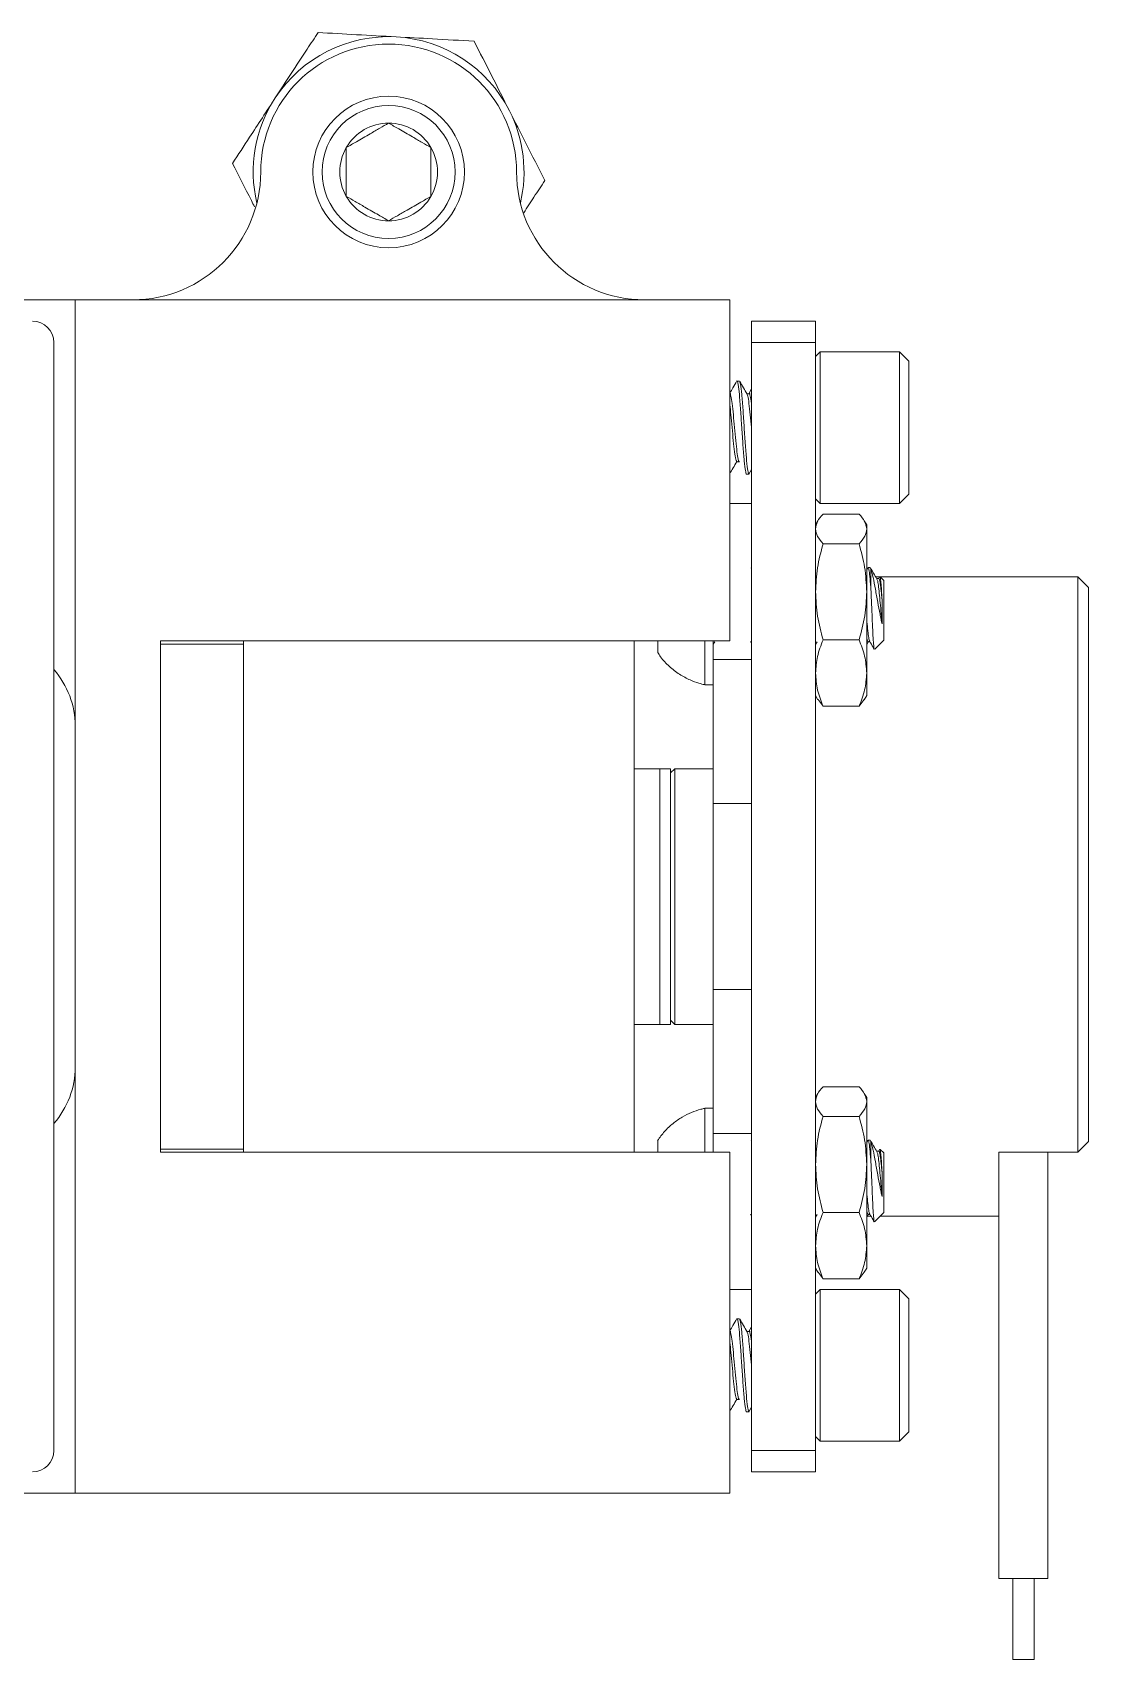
# Model space of a CAD drawing. Header units: millimetres. Extents: x 0.2 to 92.4, y -0.1 to 59.3.
# Drawn here: x 67.67 to 92.43, y 20.8 to 58.97 of the extents above; entities that cross this region are included whole.
import ezdxf

# ---------------------------------------------------------------- set-up
doc = ezdxf.new("R2010")
doc.units = ezdxf.units.MM

msp = doc.modelspace()

# ---------------------------------------------------------------- linework, layer by layer
at = {"color": 7, "linetype": 'Continuous', "lineweight": 15}
for p, q in [((68.665, 52.699), (60.665, 52.699)), ((84.015, 52.699), (68.665, 52.699)), ((68.665, 52.699), (68.665, 24.699)), ((84.015, 44.699), (84.015, 52.699)), ((84.526, 52.199), (86.026, 52.199)), ((84.526, 51.699), (84.526, 52.199)), ((86.026, 52.199), (86.026, 51.699)), ((68.165, 51.699), (68.165, 25.699)), ((84.526, 25.699), (84.526, 51.699)), ((86.026, 51.699), (84.526, 51.699)), ((86.026, 25.699), (86.026, 51.699)), ((86.135, 51.477), (86.026, 51.368)), ((87.992, 51.477), (86.135, 51.477)), ((86.135, 51.477), (86.135, 47.921)), ((88.21, 51.259), (87.992, 51.477)), ((87.992, 47.921), (87.992, 51.477)), ((88.21, 51.259), (88.21, 48.14)), ((84.24, 50.791), (84.184, 50.791)), ((84.467, 50.497), (84.416, 50.497)), ((84.526, 50.607), (84.461, 50.497)), ((84.184, 48.902), (84.24, 48.902)), ((84.41, 48.607), (84.467, 48.607)), ((84.462, 48.609), (84.526, 48.718)), ((87.992, 47.921), (88.21, 48.14)), ((84.526, 47.917), (84.015, 47.917)), ((86.026, 48.03), (86.135, 47.921)), ((86.135, 47.921), (87.992, 47.921)), ((86.082, 47.515), (86.026, 47.417)), ((87.047, 47.671), (86.204, 47.671)), ((87.226, 47.417), (87.169, 47.515)), ((87.226, 47.324), (87.226, 47.417)), ((86.204, 46.977), (87.047, 46.977)), ((87.226, 45.85), (87.226, 47.324)), ((84.526, 46.391), (84.514, 46.411)), ((87.251, 46.413), (87.226, 46.369)), ((87.307, 46.417), (87.257, 46.417)), ((87.326, 46.376), (87.307, 46.409)), ((87.326, 46.376), (87.326, 45.888)), ((87.527, 46.199), (87.437, 46.199)), ((87.53, 46.204), (87.499, 46.151)), ((87.626, 46.117), (87.54, 46.202)), ((92.176, 46.199), (87.549, 46.199)), ((92.426, 45.949), (92.176, 46.199)), ((92.176, 32.699), (92.176, 46.199)), ((87.226, 43.942), (87.226, 45.85)), ((87.507, 46.157), (87.461, 46.157)), ((87.626, 46.088), (87.626, 46.117)), ((87.626, 44.717), (87.626, 46.088)), ((92.426, 32.949), (92.426, 45.949)), ((87.585, 45.664), (87.585, 45.095)), ((84.015, 44.699), (70.665, 44.699)), ((70.665, 44.699), (70.665, 32.699)), ((72.609, 44.699), (72.609, 32.699)), ((81.772, 44.699), (81.772, 32.699)), ((83.431, 44.699), (83.431, 43.667)), ((83.626, 44.262), (83.626, 44.699)), ((83.627, 44.617), (83.662, 44.676)), ((84.499, 44.682), (84.526, 44.637)), ((86.026, 44.615), (86.062, 44.676)), ((87.047, 44.722), (86.204, 44.722)), ((87.226, 44.615), (87.266, 44.683)), ((87.257, 44.676), (87.302, 44.676)), ((87.415, 44.506), (87.626, 44.717)), ((72.609, 44.624), (70.665, 44.624)), ((83.626, 44.262), (84.526, 44.262)), ((83.626, 40.882), (83.626, 44.262)), ((87.226, 43.417), (87.226, 43.942)), ((83.431, 43.667), (83.626, 43.667)), ((86.026, 43.417), (86.082, 43.318)), ((86.085, 43.32), (86.204, 43.162)), ((87.047, 43.162), (86.204, 43.162)), ((87.047, 43.162), (87.167, 43.32)), ((87.169, 43.318), (87.226, 43.417)), ((82.372, 41.699), (81.772, 41.699)), ((82.626, 41.699), (82.372, 41.699)), ((82.372, 41.699), (82.372, 35.699)), ((82.726, 41.699), (82.626, 41.599)), ((82.626, 41.699), (82.626, 35.699)), ((83.626, 41.699), (82.726, 41.699)), ((82.726, 41.699), (82.726, 35.699)), ((83.626, 40.882), (84.526, 40.882)), ((83.626, 40.882), (83.626, 36.516)), ((84.526, 36.516), (83.626, 36.516)), ((83.626, 33.136), (83.626, 36.516)), ((81.772, 35.699), (82.372, 35.699)), ((82.372, 35.699), (82.626, 35.699)), ((82.626, 35.799), (82.726, 35.699)), ((82.726, 35.699), (83.626, 35.699)), ((86.082, 34.08), (86.026, 33.982)), ((87.047, 34.236), (86.204, 34.236)), ((87.226, 33.982), (87.169, 34.08)), ((87.226, 33.889), (87.226, 33.982)), ((83.626, 33.732), (83.431, 33.732)), ((83.431, 33.732), (83.431, 33.661)), ((83.431, 33.661), (83.431, 32.699)), ((87.226, 32.415), (87.226, 33.889)), ((86.204, 33.542), (87.047, 33.542)), ((83.626, 32.699), (83.626, 33.136)), ((83.626, 33.136), (84.526, 33.136)), ((84.526, 32.956), (84.514, 32.975)), ((87.251, 32.978), (87.226, 32.934)), ((87.307, 32.982), (87.257, 32.982)), ((87.326, 32.941), (87.307, 32.974)), ((87.326, 32.941), (87.326, 32.453)), ((92.176, 32.699), (92.426, 32.949)), ((70.665, 32.774), (72.609, 32.774)), ((84.015, 32.699), (70.665, 32.699)), ((84.015, 32.699), (84.015, 24.699)), ((87.507, 32.722), (87.461, 32.722)), ((87.53, 32.769), (87.499, 32.716)), ((87.626, 32.682), (87.54, 32.767)), ((87.626, 32.653), (87.626, 32.682)), ((87.626, 31.282), (87.626, 32.653)), ((90.326, 32.699), (92.176, 32.699)), ((90.326, 32.263), (90.326, 32.699)), ((91.476, 22.699), (91.476, 32.699)), ((87.226, 30.507), (87.226, 32.415)), ((87.585, 32.229), (87.585, 31.66)), ((90.326, 32.263), (90.326, 22.699)), ((84.499, 31.247), (84.526, 31.202)), ((86.026, 31.179), (86.062, 31.241)), ((87.047, 31.287), (86.204, 31.287)), ((87.226, 31.18), (87.266, 31.248)), ((87.237, 31.199), (87.327, 31.199)), ((87.257, 31.241), (87.302, 31.241)), ((87.415, 31.071), (87.626, 31.282)), ((87.543, 31.199), (90.326, 31.199)), ((87.226, 29.982), (87.226, 30.507)), ((86.026, 29.982), (86.082, 29.883)), ((86.085, 29.885), (86.204, 29.727)), ((87.047, 29.727), (87.167, 29.885)), ((87.169, 29.883), (87.226, 29.982)), ((84.015, 29.482), (84.526, 29.482)), ((86.135, 29.477), (86.026, 29.368)), ((87.992, 29.477), (86.135, 29.477)), ((86.135, 29.477), (86.135, 25.921)), ((87.047, 29.727), (86.204, 29.727)), ((88.21, 29.259), (87.992, 29.477)), ((87.992, 25.921), (87.992, 29.477)), ((88.21, 29.259), (88.21, 26.14)), ((84.24, 28.791), (84.184, 28.791)), ((84.467, 28.497), (84.416, 28.497)), ((84.526, 28.607), (84.461, 28.497)), ((84.184, 26.902), (84.24, 26.902)), ((84.41, 26.607), (84.467, 26.607)), ((84.462, 26.609), (84.526, 26.718)), ((86.026, 26.03), (86.135, 25.921)), ((87.992, 25.921), (88.21, 26.14)), ((84.526, 25.699), (86.026, 25.699)), ((84.526, 25.199), (84.526, 25.699)), ((86.026, 25.699), (86.026, 25.199)), ((86.135, 25.921), (87.992, 25.921)), ((86.026, 25.199), (84.526, 25.199)), ((60.665, 24.699), (68.665, 24.699)), ((84.015, 24.699), (68.665, 24.699)), ((91.476, 22.699), (90.326, 22.699)), ((90.651, 22.699), (90.651, 20.799)), ((91.151, 20.799), (91.151, 22.699)), ((90.651, 20.799), (91.151, 20.799))]:
    msp.add_line(p, q, dxfattribs=at)
for radius in [1.778, 1.56]:
    msp.add_circle((76.015, 55.699), radius, dxfattribs=at)
for centre, radius, start, end in [((76.015, 55.699), 3.175, 86.8424, 146.8424), ((76.015, 55.699), 3.175, 26.8424, 86.8424), ((76.015, 55.699), 3, 0, 180), ((76.015, 55.699), 3.175, 146.8424, 193.2836), ((76.015, 55.699), 3.175, 346.7164, 26.8424), ((76.015, 55.699), 1.146, 90, 150), ((76.015, 55.699), 1.146, 30, 90), ((76.015, 55.699), 1.146, 150, 210), ((76.015, 55.699), 1.146, 330, 30), ((70.015, 55.699), 3, 270, 0), ((82.015, 55.699), 3, 180, 270), ((76.015, 55.699), 1.146, 210, 270), ((76.015, 55.699), 1.146, 270, 330), ((67.665, 51.699), 0.5, 0, 90), ((66.665, 42.699), 2, 0, 41.4096), ((66.665, 34.699), 2, 318.5904, 0), ((67.665, 25.699), 0.5, 270, 0)]:
    msp.add_arc(centre, radius, start, end, dxfattribs=at)
for points, knots in [([(73.357, 57.436), (73.482, 57.627), (73.734, 58.012), (74.068, 58.524), (74.276, 58.842), (74.36, 58.97)], [0, 0, 0, 0, 0.370951, 0.745215, 1, 1, 1, 1]), ([(74.36, 58.97), (74.66, 58.954), (75.263, 58.92), (75.88, 58.886), (76.19, 58.869)], [0, 0, 0, 0, 0.49696, 1, 1, 1, 1]), ([(76.19, 58.869), (76.475, 58.854), (77.092, 58.82), (77.695, 58.786), (78.02, 58.768)], [0, 0, 0, 0, 0.461737, 1, 1, 1, 1]), ([(78.02, 58.768), (78.156, 58.5), (78.429, 57.961), (78.708, 57.41), (78.848, 57.133)], [0, 0, 0, 0, 0.4969598, 1, 1, 1, 1]), ([(72.355, 55.901), (72.487, 56.104), (72.817, 56.609), (73.155, 57.126), (73.357, 57.436)], [0, 0, 0, 0, 0.401672, 1, 1, 1, 1]), ([(78.848, 57.133), (78.977, 56.878), (79.256, 56.327), (79.529, 55.788), (79.676, 55.497)], [0, 0, 0, 0, 0.461737, 1, 1, 1, 1]), ([(76.015, 56.845), (75.947, 56.806), (75.809, 56.726), (75.552, 56.578), (75.277, 56.419), (75.101, 56.317), (75.023, 56.272)], [0, 0, 0, 0, 0.216445, 0.440288, 0.751881, 1, 1, 1, 1]), ([(77.007, 56.272), (76.939, 56.311), (76.801, 56.391), (76.545, 56.539), (76.269, 56.698), (76.093, 56.8), (76.015, 56.845)], [0, 0, 0, 0, 0.216444, 0.440288, 0.751881, 1, 1, 1, 1]), ([(75.023, 56.272), (75.023, 56.22), (75.023, 56.044), (75.023, 55.719), (75.023, 55.377), (75.023, 55.192), (75.023, 55.126)], [0, 0, 0, 0, 0.145529, 0.488329, 0.817256, 1, 1, 1, 1]), ([(77.007, 55.126), (77.007, 55.192), (77.007, 55.377), (77.007, 55.719), (77.007, 56.044), (77.007, 56.22), (77.007, 56.272)], [0, 0, 0, 0, 0.182744, 0.511671, 0.854471, 1, 1, 1, 1]), ([(72.871, 54.88), (72.847, 54.929), (72.672, 55.274), (72.501, 55.611), (72.355, 55.901)], [0, 0, 0, 0, 0.14157, 1, 1, 1, 1]), ([(79.676, 55.497), (79.592, 55.369), (79.429, 55.119), (79.263, 54.866), (79.183, 54.743)], [0, 0, 0, 0, 0.515097, 1, 1, 1, 1]), ([(75.023, 55.126), (75.091, 55.087), (75.229, 55.007), (75.486, 54.859), (75.761, 54.7), (75.937, 54.599), (76.015, 54.553)], [0, 0, 0, 0, 0.216444, 0.440289, 0.751883, 1, 1, 1, 1]), ([(76.015, 54.553), (76.083, 54.593), (76.221, 54.673), (76.478, 54.821), (76.753, 54.98), (76.929, 55.081), (77.007, 55.126)], [0, 0, 0, 0, 0.216445, 0.440288, 0.751882, 1, 1, 1, 1]), ([(84.176, 50.786), (84.147, 50.736), (84.094, 50.644), (84.04, 50.552), (84.015, 50.51)], [0, 0, 0, 0, 0.539882, 1, 1, 1, 1]), ([(84.184, 50.791), (84.184, 50.791), (84.194, 50.819), (84.211, 50.722), (84.239, 50.497), (84.269, 50.13), (84.295, 49.702), (84.325, 49.271), (84.354, 48.911), (84.38, 48.657), (84.4, 48.624), (84.41, 48.607)], [0, 0, 0, 0, 0.000291, 0.12438, 0.248468, 0.375827, 0.498129, 0.624379, 0.750629, 0.872932, 1, 1, 1, 1]), ([(84.422, 50.488), (84.393, 50.537), (84.335, 50.636), (84.278, 50.735), (84.249, 50.784)], [0, 0, 0, 0, 0.499604, 1, 1, 1, 1]), ([(84.013, 50.497), (84.013, 50.497), (84.024, 50.517), (84.041, 50.446), (84.069, 50.281), (84.099, 50.014), (84.125, 49.701), (84.155, 49.388), (84.184, 49.12), (84.208, 48.961), (84.228, 48.896), (84.238, 48.907), (84.24, 48.909)], [0, 0, 0, 0, 0.000291, 0.124342, 0.248394, 0.37574, 0.497993, 0.624222, 0.75045, 0.872703, 0.973107, 1, 1, 1, 1]), ([(84.249, 50.767), (84.255, 50.754), (84.271, 50.723), (84.295, 50.489), (84.326, 50.132), (84.352, 49.701), (84.381, 49.271), (84.411, 48.912), (84.435, 48.668), (84.454, 48.636), (84.462, 48.621)], [0, 0, 0, 0, 0.0921094, 0.2239012, 0.3591671, 0.4890624, 0.62315, 0.757238, 0.8871336, 1, 1, 1, 1]), ([(84.421, 50.474), (84.427, 50.465), (84.442, 50.443), (84.465, 50.275), (84.496, 50.016), (84.514, 49.792), (84.524, 49.68), (84.526, 49.669)], [0, 0, 0, 0, 0.165273, 0.432177, 0.706172, 0.969207, 1, 1, 1, 1]), ([(84.467, 50.497), (84.467, 50.497), (84.477, 50.517), (84.495, 50.44), (84.514, 50.344), (84.525, 50.248), (84.526, 50.239)], [0, 0, 0, 0, 0.001111, 0.475473, 0.949835, 1, 1, 1, 1]), ([(84.015, 50.24), (84.024, 50.164), (84.043, 50.008), (84.068, 49.7), (84.098, 49.387), (84.127, 49.124), (84.152, 48.944), (84.171, 48.92), (84.18, 48.909)], [0, 0, 0, 0, 0.158509, 0.327325, 0.501631, 0.675937, 0.844752, 1, 1, 1, 1]), ([(84.015, 48.621), (84.042, 48.666), (84.096, 48.759), (84.151, 48.853), (84.18, 48.902)], [0, 0, 0, 0, 0.479811, 1, 1, 1, 1]), ([(86.026, 47.324), (86.035, 47.382), (86.053, 47.5), (86.153, 47.614), (86.204, 47.671)], [0, 0, 0, 0, 0.494511, 1, 1, 1, 1]), ([(87.047, 47.671), (87.097, 47.614), (87.198, 47.501), (87.216, 47.383), (87.226, 47.324)], [0, 0, 0, 0, 0.499749, 1, 1, 1, 1]), ([(86.204, 46.977), (86.154, 47.033), (86.054, 47.147), (86.035, 47.265), (86.026, 47.324)], [0, 0, 0, 0, 0.495457, 1, 1, 1, 1]), ([(86.026, 45.85), (86.035, 46.039), (86.053, 46.421), (86.153, 46.79), (86.204, 46.977)], [0, 0, 0, 0, 0.49451, 1, 1, 1, 1]), ([(87.226, 47.324), (87.217, 47.266), (87.198, 47.148), (87.098, 47.035), (87.047, 46.977)], [0, 0, 0, 0, 0.4945116, 1, 1, 1, 1]), ([(87.047, 46.977), (87.097, 46.794), (87.198, 46.424), (87.216, 46.042), (87.226, 45.85)], [0, 0, 0, 0, 0.495458, 1, 1, 1, 1]), ([(87.326, 45.888), (87.319, 45.982), (87.305, 46.172), (87.284, 46.347), (87.267, 46.428), (87.258, 46.41), (87.257, 46.408)], [0, 0, 0, 0, 0.312886, 0.625758, 0.938685, 1, 1, 1, 1]), ([(87.465, 46.151), (87.439, 46.195), (87.388, 46.282), (87.338, 46.37), (87.312, 46.413)], [0, 0, 0, 0, 0.499557, 1, 1, 1, 1]), ([(87.326, 46.376), (87.343, 46.318), (87.379, 46.201), (87.427, 45.923), (87.483, 45.615), (87.529, 45.371), (87.561, 45.202), (87.578, 45.13), (87.585, 45.095)], [0, 0, 0, 0, 0.2200277, 0.4403394, 0.6436544, 0.8299012, 0.9179798, 1, 1, 1, 1]), ([(87.585, 45.664), (87.581, 45.741), (87.572, 45.896), (87.56, 46.072), (87.547, 46.184), (87.539, 46.194), (87.536, 46.198)], [0, 0, 0, 0, 0.263699, 0.52717, 0.801592, 1, 1, 1, 1]), ([(86.204, 44.722), (86.154, 44.906), (86.054, 45.275), (86.035, 45.657), (86.026, 45.85)], [0, 0, 0, 0, 0.495457, 1, 1, 1, 1]), ([(87.226, 45.85), (87.217, 45.661), (87.198, 45.279), (87.098, 44.909), (87.047, 44.722)], [0, 0, 0, 0, 0.494511, 1, 1, 1, 1]), ([(87.405, 44.507), (87.404, 44.506), (87.399, 44.497), (87.39, 44.579), (87.376, 44.751), (87.365, 44.963), (87.355, 45.204), (87.344, 45.472), (87.333, 45.728), (87.327, 45.858), (87.326, 45.888)], [0, 0, 0, 0, 0.026402, 0.187995, 0.355128, 0.524375, 0.59496, 0.771744, 0.948528, 1, 1, 1, 1]), ([(87.464, 46.147), (87.471, 46.135), (87.485, 46.108), (87.505, 45.969), (87.525, 45.77), (87.548, 45.528), (87.565, 45.334), (87.577, 45.191), (87.582, 45.133), (87.585, 45.095)], [0, 0, 0, 0, 0.153047, 0.330905, 0.508596, 0.686217, 0.864065, 0.914183, 1, 1, 1, 1]), ([(87.507, 46.15), (87.508, 46.152), (87.517, 46.165), (87.534, 46.105), (87.555, 45.972), (87.571, 45.808), (87.582, 45.697), (87.585, 45.664)], [0, 0, 0, 0, 0.0557074, 0.3307296, 0.6061292, 0.8812697, 1, 1, 1, 1]), ([(87.226, 45.208), (87.232, 45.13), (87.246, 44.974), (87.269, 44.801), (87.286, 44.701), (87.296, 44.694), (87.3, 44.692)], [0, 0, 0, 0, 0.2906799, 0.5814627, 0.8726837, 1, 1, 1, 1]), ([(82.326, 44.687), (82.326, 44.656), (82.326, 44.543), (82.326, 44.44), (82.326, 44.43), (82.326, 44.425)], [0, 0, 0, 0, 0.174511, 0.63143, 1, 1, 1, 1]), ([(86.026, 43.942), (86.035, 44.073), (86.053, 44.337), (86.153, 44.593), (86.204, 44.722)], [0, 0, 0, 0, 0.49451, 1, 1, 1, 1]), ([(87.047, 44.722), (87.097, 44.596), (87.198, 44.34), (87.216, 44.076), (87.226, 43.942)], [0, 0, 0, 0, 0.495458, 1, 1, 1, 1]), ([(87.226, 44.777), (87.231, 44.748), (87.241, 44.686), (87.251, 44.684), (87.257, 44.683)], [0, 0, 0, 0, 0.465755, 1, 1, 1, 1]), ([(87.299, 44.682), (87.324, 44.639), (87.359, 44.58), (87.393, 44.521), (87.402, 44.505)], [0, 0, 0, 0, 0.7404485, 1, 1, 1, 1]), ([(82.327, 44.426), (82.348, 44.392), (82.422, 44.27), (82.593, 44.095), (82.826, 43.911), (83.064, 43.784), (83.264, 43.706), (83.38, 43.68), (83.425, 43.67)], [0, 0, 0, 0, 0.088224, 0.312156, 0.531403, 0.738069, 0.899989, 1, 1, 1, 1]), ([(86.204, 43.162), (86.154, 43.289), (86.054, 43.544), (86.035, 43.809), (86.026, 43.942)], [0, 0, 0, 0, 0.495458, 1, 1, 1, 1]), ([(87.226, 43.942), (87.216, 43.81), (87.198, 43.546), (87.097, 43.29), (87.047, 43.162)], [0, 0, 0, 0, 0.498365, 1, 1, 1, 1]), ([(86.026, 33.889), (86.035, 33.947), (86.053, 34.065), (86.153, 34.179), (86.204, 34.236)], [0, 0, 0, 0, 0.494511, 1, 1, 1, 1]), ([(87.047, 34.236), (87.097, 34.179), (87.198, 34.066), (87.216, 33.948), (87.226, 33.889)], [0, 0, 0, 0, 0.499749, 1, 1, 1, 1]), ([(83.425, 33.729), (83.395, 33.722), (83.29, 33.699), (83.112, 33.635), (82.892, 33.526), (82.679, 33.377), (82.481, 33.194), (82.375, 33.047), (82.323, 32.975)], [0, 0, 0, 0, 0.067607, 0.236122, 0.412554, 0.603374, 0.804577, 1, 1, 1, 1]), ([(86.204, 33.542), (86.154, 33.598), (86.054, 33.712), (86.035, 33.83), (86.026, 33.889)], [0, 0, 0, 0, 0.495457, 1, 1, 1, 1]), ([(87.226, 33.889), (87.217, 33.831), (87.198, 33.713), (87.098, 33.6), (87.047, 33.542)], [0, 0, 0, 0, 0.4945116, 1, 1, 1, 1]), ([(86.026, 32.415), (86.035, 32.604), (86.053, 32.986), (86.153, 33.355), (86.204, 33.542)], [0, 0, 0, 0, 0.49451, 1, 1, 1, 1]), ([(87.047, 33.542), (87.097, 33.359), (87.198, 32.989), (87.216, 32.607), (87.226, 32.415)], [0, 0, 0, 0, 0.495458, 1, 1, 1, 1]), ([(82.326, 32.973), (82.326, 32.976), (82.326, 32.993), (82.326, 32.907), (82.326, 32.806), (82.326, 32.714), (82.326, 32.711)], [0, 0, 0, 0, 0.0863667, 0.5351158, 0.9838678, 1, 1, 1, 1]), ([(87.326, 32.453), (87.319, 32.547), (87.305, 32.737), (87.284, 32.912), (87.267, 32.993), (87.258, 32.975), (87.257, 32.973)], [0, 0, 0, 0, 0.312887, 0.625758, 0.938685, 1, 1, 1, 1]), ([(87.465, 32.716), (87.439, 32.76), (87.388, 32.847), (87.338, 32.935), (87.312, 32.978)], [0, 0, 0, 0, 0.499552, 1, 1, 1, 1]), ([(87.326, 32.941), (87.343, 32.883), (87.379, 32.766), (87.427, 32.488), (87.483, 32.18), (87.529, 31.936), (87.561, 31.767), (87.578, 31.695), (87.585, 31.66)], [0, 0, 0, 0, 0.2200277, 0.4403394, 0.6436544, 0.8299012, 0.9179798, 1, 1, 1, 1]), ([(87.405, 31.072), (87.404, 31.071), (87.399, 31.062), (87.39, 31.144), (87.376, 31.316), (87.365, 31.528), (87.355, 31.769), (87.344, 32.037), (87.333, 32.292), (87.327, 32.423), (87.326, 32.453)], [0, 0, 0, 0, 0.026402, 0.1879949, 0.3551279, 0.5243742, 0.59496, 0.7717439, 0.9485284, 1, 1, 1, 1]), ([(87.464, 32.712), (87.471, 32.7), (87.485, 32.673), (87.505, 32.534), (87.525, 32.335), (87.548, 32.093), (87.565, 31.899), (87.577, 31.756), (87.582, 31.697), (87.585, 31.66)], [0, 0, 0, 0, 0.153046, 0.330905, 0.508595, 0.686217, 0.864066, 0.914183, 1, 1, 1, 1]), ([(87.507, 32.715), (87.508, 32.717), (87.517, 32.73), (87.534, 32.67), (87.555, 32.537), (87.571, 32.373), (87.582, 32.262), (87.585, 32.229)], [0, 0, 0, 0, 0.0557074, 0.3307296, 0.6061292, 0.8812697, 1, 1, 1, 1]), ([(87.585, 32.229), (87.581, 32.306), (87.572, 32.461), (87.56, 32.637), (87.547, 32.749), (87.539, 32.759), (87.536, 32.763)], [0, 0, 0, 0, 0.263699, 0.52717, 0.801593, 1, 1, 1, 1]), ([(86.204, 31.287), (86.154, 31.47), (86.054, 31.84), (86.035, 32.222), (86.026, 32.415)], [0, 0, 0, 0, 0.495458, 1, 1, 1, 1]), ([(87.226, 32.415), (87.217, 32.226), (87.198, 31.844), (87.098, 31.474), (87.047, 31.287)], [0, 0, 0, 0, 0.49451, 1, 1, 1, 1]), ([(87.226, 31.773), (87.232, 31.695), (87.246, 31.539), (87.269, 31.366), (87.286, 31.266), (87.296, 31.259), (87.3, 31.257)], [0, 0, 0, 0, 0.29068, 0.581463, 0.872684, 1, 1, 1, 1]), ([(87.226, 31.342), (87.231, 31.313), (87.241, 31.251), (87.251, 31.249), (87.257, 31.248)], [0, 0, 0, 0, 0.465756, 1, 1, 1, 1]), ([(86.026, 30.507), (86.035, 30.638), (86.053, 30.902), (86.153, 31.158), (86.204, 31.287)], [0, 0, 0, 0, 0.49451, 1, 1, 1, 1]), ([(87.047, 31.287), (87.097, 31.161), (87.198, 30.905), (87.216, 30.641), (87.226, 30.507)], [0, 0, 0, 0, 0.495458, 1, 1, 1, 1]), ([(87.299, 31.247), (87.324, 31.203), (87.359, 31.145), (87.393, 31.086), (87.402, 31.07)], [0, 0, 0, 0, 0.740445, 1, 1, 1, 1]), ([(86.204, 29.727), (86.154, 29.854), (86.054, 30.109), (86.035, 30.374), (86.026, 30.507)], [0, 0, 0, 0, 0.495458, 1, 1, 1, 1]), ([(87.226, 30.507), (87.216, 30.375), (87.198, 30.111), (87.097, 29.855), (87.047, 29.727)], [0, 0, 0, 0, 0.498365, 1, 1, 1, 1]), ([(84.176, 28.786), (84.147, 28.736), (84.094, 28.644), (84.04, 28.552), (84.015, 28.51)], [0, 0, 0, 0, 0.539889, 1, 1, 1, 1]), ([(84.184, 28.791), (84.184, 28.791), (84.194, 28.819), (84.211, 28.722), (84.239, 28.497), (84.269, 28.13), (84.295, 27.702), (84.325, 27.271), (84.354, 26.911), (84.38, 26.657), (84.4, 26.624), (84.41, 26.607)], [0, 0, 0, 0, 0.000291, 0.12438, 0.248468, 0.375826, 0.498129, 0.624379, 0.750629, 0.872932, 1, 1, 1, 1]), ([(84.422, 28.488), (84.393, 28.537), (84.335, 28.636), (84.278, 28.735), (84.249, 28.784)], [0, 0, 0, 0, 0.499601, 1, 1, 1, 1]), ([(84.249, 28.767), (84.255, 28.754), (84.271, 28.723), (84.295, 28.489), (84.326, 28.132), (84.352, 27.701), (84.381, 27.271), (84.411, 26.912), (84.435, 26.668), (84.454, 26.636), (84.462, 26.621)], [0, 0, 0, 0, 0.0921094, 0.2239012, 0.3591664, 0.4890623, 0.6231499, 0.7572378, 0.8871337, 1, 1, 1, 1]), ([(84.013, 28.497), (84.013, 28.497), (84.024, 28.517), (84.041, 28.446), (84.069, 28.281), (84.099, 28.014), (84.125, 27.701), (84.155, 27.388), (84.184, 27.12), (84.208, 26.961), (84.228, 26.896), (84.238, 26.907), (84.24, 26.909)], [0, 0, 0, 0, 0.000291, 0.124342, 0.248393, 0.37574, 0.497993, 0.624222, 0.750451, 0.872703, 0.973107, 1, 1, 1, 1]), ([(84.421, 28.474), (84.427, 28.465), (84.442, 28.443), (84.465, 28.275), (84.496, 28.016), (84.514, 27.792), (84.524, 27.68), (84.526, 27.669)], [0, 0, 0, 0, 0.165273, 0.432177, 0.706171, 0.969207, 1, 1, 1, 1]), ([(84.467, 28.497), (84.467, 28.497), (84.477, 28.517), (84.495, 28.44), (84.514, 28.344), (84.525, 28.248), (84.526, 28.239)], [0, 0, 0, 0, 0.001112, 0.475475, 0.949836, 1, 1, 1, 1]), ([(84.015, 28.24), (84.024, 28.164), (84.043, 28.008), (84.068, 27.7), (84.098, 27.387), (84.127, 27.124), (84.152, 26.944), (84.171, 26.92), (84.18, 26.909)], [0, 0, 0, 0, 0.158509, 0.327325, 0.501631, 0.675937, 0.844753, 1, 1, 1, 1]), ([(84.015, 26.621), (84.042, 26.666), (84.096, 26.759), (84.151, 26.853), (84.18, 26.902)], [0, 0, 0, 0, 0.479811, 1, 1, 1, 1])]:
    msp.add_open_spline(points, degree=3, knots=knots, dxfattribs=at)

doc.saveas('drawing.dxf')
